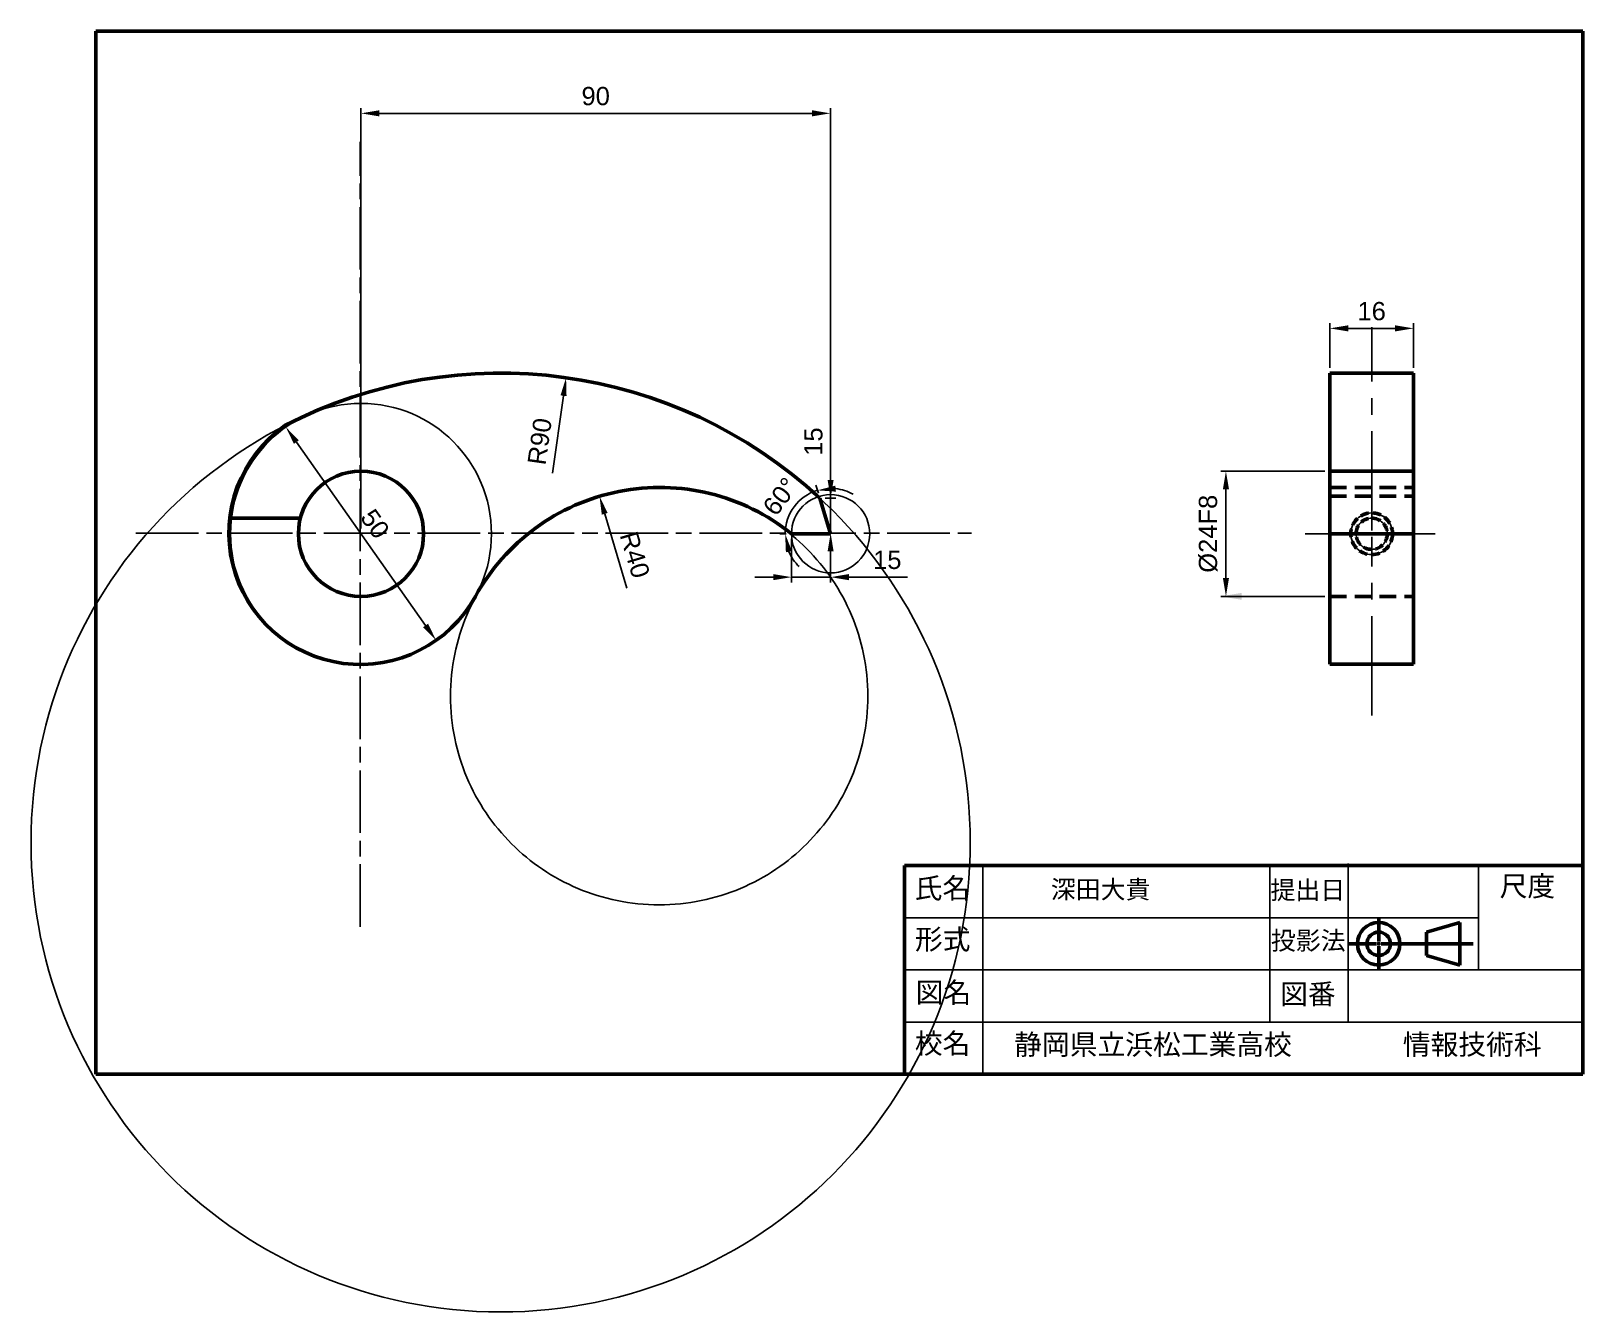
# Model space of a CAD drawing. Header units: millimetres. Extents: x 2438 to 2736, y 1404 to 1649.
import ezdxf
from ezdxf import colors
from ezdxf.entities.mleader import LeaderData, LeaderLine
from ezdxf.math import Vec2, Vec3

# ---------------------------------------------------------------- set-up
doc = ezdxf.new("R2010")
doc.units = ezdxf.units.MM
for name, pattern in [('AM_ISO08W050', [18, 12, -1.5, 3, -1.5]), ('Amconstr', [9999, 9999, 0]), ('CENTER2', [28.575, 19.05, -3.175, 3.175, -3.175]), ('HIDDEN2', [4.7625, 3.175, -1.5875])]:
    doc.linetypes.add(name, pattern=pattern)
doc.layers.get('Defpoints').update_dxf_attribs({"lineweight": 25})
for name, color, linetype, lineweight in [('AM_7', 142, 'AM_ISO08W050', 25), ('AM_CL', 1, 'Amconstr', 25), ('中心線', 5, 'CENTER2', 25), ('太\u3000線', 7, 'Continuous', 50), ('寸法線', 5, 'Continuous', 25), ('構築線', 255, 'Continuous', 25), ('破\u3000線', 7, 'HIDDEN2', 50), ('表題欄', 7, 'Continuous', 50)]:
    doc.layers.add(name, color=color, linetype=linetype, lineweight=lineweight)
doc.styles.get("Standard").update_dxf_attribs({"font": 'arial.ttf'})
doc.dimstyles.new('AM_ISO', dxfattribs={"dimtxt": 3.5, "dimasz": 3.5, "dimexe": 1, "dimexo": 1, "dimgap": 1.5, "dimtad": 1, "dimdsep": 46, "dimtxsty": 'Standard', "dimcen": 0, "dimclrd": 256, "dimclre": 256, "dimclrt": 2, "dimadec": 0, "dimazin": 2, "dimtp": 0.1, "dimtm": 0.1, "dimtfac": 0.71, "dimtdec": 3, "dimtmove": 0, "dimatfit": 3, "dimfxl": 1, "dimlwd": -1, "dimlwe": -1, "dimarcsym": 1})
doc.dimstyles.new('AM_ISO$4', dxfattribs={"dimtxt": 3.5, "dimasz": 3.5, "dimexe": 1, "dimexo": 1, "dimgap": 1.5, "dimtad": 1, "dimdsep": 46, "dimtxsty": 'Standard', "dimcen": 0, "dimclrd": 256, "dimclre": 256, "dimclrt": 2, "dimadec": 0, "dimazin": 2, "dimtp": 0.1, "dimtm": 0.1, "dimtfac": 0.71, "dimtdec": 3, "dimtmove": 0, "dimatfit": 3, "dimfxl": 1, "dimlwd": -1, "dimlwe": -1, "dimarcsym": 1})

# ---------------------------------------------------------------- blocks, each defined once
blk = doc.blocks.new('*U17')
at = {"layer": '太\u3000線', "color": 0, "linetype": 'CENTER2', "transparency": 16777216}
for p, q in [((0, 0.45), (0, 4.99)), ((-5.75, 0), (-0.45, 0)), ((0.45, 0), (18.09, 0)), ((0, -5.01), (0, -0.45))]:
    blk.add_line(p, q, dxfattribs=at)
at = {"layer": '太\u3000線', "color": 0, "linetype": 'Continuous', "transparency": 16777216}
for p, q in [((-0.22, 0), (0.22, 0)), ((0, -0.22), (0, 0.22))]:
    blk.add_line(p, q, dxfattribs=at)
blk = doc.blocks.new('*U19')
at = {"layer": '中心線', "color": 0, "linetype": 'CENTER2', "transparency": 16777216}
for p, q in [((0, 0.6), (0, 39.61)), ((-12.76, 0), (-0.6, 0)), ((0.6, 0), (12.15, 0)), ((0, -34.84), (0, -0.6))]:
    blk.add_line(p, q, dxfattribs=at)
at = {"layer": '中心線', "color": 0, "linetype": 'Continuous', "transparency": 16777216}
for p, q in [((-0.3, 0), (0.3, 0)), ((0, -0.3), (0, 0.3))]:
    blk.add_line(p, q, dxfattribs=at)
blk = doc.blocks.new('*D20')
at = {"layer": 'Defpoints', "color": 0, "transparency": 16777216}
for p in [(2703.31, 1592.19), (2687.31, 1583.62), (2703.31, 1583.62)]:
    blk.add_point(p, dxfattribs=at)
at = {"layer": '寸法線', "linetype": 'ByBlock', "transparency": 16777216}
for p, q in [((2687.31, 1584.62), (2687.31, 1593.19)), ((2690.81, 1592.19), (2699.81, 1592.19)), ((2703.31, 1584.62), (2703.31, 1593.19))]:
    blk.add_line(p, q, dxfattribs=at)
at = {"layer": '寸法線', "transparency": 16777216}
for points in [[(2690.81, 1592.77), (2690.81, 1591.6), (2687.31, 1592.19)], [(2699.81, 1592.77), (2699.81, 1591.6), (2703.31, 1592.19)]]:
    blk.add_solid(points, dxfattribs=at)
at = {"layer": '寸法線', "color": 2, "transparency": 16777216, "insert": (2695.31, 1595.47), "char_height": 3.5, "attachment_point": 5}
blk.add_mtext('16', dxfattribs=at)
blk = doc.blocks.new('*D21')
at = {"layer": 'Defpoints', "color": 0, "transparency": 16777216}
for p in [(2667.38, 1564.81), (2687.31, 1564.81), (2687.31, 1540.81)]:
    blk.add_point(p, dxfattribs=at)
at = {"layer": '寸法線', "linetype": 'ByBlock', "transparency": 16777216}
for p, q in [((2686.31, 1564.81), (2666.38, 1564.81)), ((2667.38, 1544.31), (2667.38, 1561.31)), ((2686.31, 1540.81), (2666.38, 1540.81))]:
    blk.add_line(p, q, dxfattribs=at)
at = {"layer": '寸法線', "transparency": 16777216}
for points in [[(2666.8, 1561.31), (2667.97, 1561.31), (2667.38, 1564.81)], [(2666.8, 1544.31), (2667.97, 1544.31), (2667.38, 1540.81)]]:
    blk.add_solid(points, dxfattribs=at)
at = {"layer": '寸法線', "color": 2, "transparency": 16777216, "insert": (2664, 1552.81), "char_height": 3.5, "attachment_point": 5, "rotation": 90}
blk.add_mtext('%%C24F8', dxfattribs=at)
blk = doc.blocks.new('*D22')
at = {"layer": 'Defpoints', "color": 0, "transparency": 16777216}
for p in [(2591.58, 1633.41), (2501.62, 1552.81), (2591.58, 1552.93)]:
    blk.add_point(p, dxfattribs=at)
at = {"layer": '寸法線', "linetype": 'ByBlock', "transparency": 16777216}
for p, q in [((2501.62, 1553.81), (2501.62, 1634.41)), ((2505.12, 1633.41), (2588.08, 1633.41)), ((2591.58, 1553.93), (2591.58, 1634.41))]:
    blk.add_line(p, q, dxfattribs=at)
at = {"layer": '寸法線', "transparency": 16777216}
for points in [[(2505.12, 1634), (2505.12, 1632.83), (2501.62, 1633.41)], [(2588.08, 1634), (2588.08, 1632.83), (2591.58, 1633.41)]]:
    blk.add_solid(points, dxfattribs=at)
at = {"layer": '寸法線', "color": 2, "transparency": 16777216, "insert": (2546.6, 1636.7), "char_height": 3.5, "attachment_point": 5}
blk.add_mtext('90', dxfattribs=at)
blk = doc.blocks.new('*D23')
at = {"layer": 'Defpoints', "color": 0, "transparency": 16777216}
for p in [(2584.12, 1552.81), (2591.62, 1552.81), (2591.62, 1544.49)]:
    blk.add_point(p, dxfattribs=at)
at = {"layer": '寸法線', "linetype": 'ByBlock', "transparency": 16777216}
for p, q in [((2584.12, 1551.81), (2584.12, 1543.49)), ((2591.62, 1551.81), (2591.62, 1543.49)), ((2580.62, 1544.49), (2577.12, 1544.49)), ((2584.12, 1544.49), (2591.62, 1544.49)), ((2595.12, 1544.49), (2606.33, 1544.49))]:
    blk.add_line(p, q, dxfattribs=at)
at = {"layer": '寸法線', "transparency": 16777216}
for points in [[(2580.62, 1545.08), (2580.62, 1543.91), (2584.12, 1544.49)], [(2595.12, 1545.08), (2595.12, 1543.91), (2591.62, 1544.49)]]:
    blk.add_solid(points, dxfattribs=at)
at = {"layer": '寸法線', "color": 2, "transparency": 16777216, "insert": (2602.48, 1547.78), "char_height": 3.5, "attachment_point": 5}
blk.add_mtext('15', dxfattribs=at)
blk = doc.blocks.new('*D24')
at = {"layer": 'Defpoints', "color": 0, "transparency": 16777216}
for p in [(2589.56, 1559.63), (2591.62, 1559.63), (2591.62, 1552.93)]:
    blk.add_point(p, dxfattribs=at)
at = {"layer": '寸法線', "linetype": 'ByBlock', "transparency": 16777216}
for p, q in [((2591.62, 1563.13), (2591.62, 1574.34)), ((2590.56, 1559.63), (2592.62, 1559.63)), ((2591.62, 1552.93), (2591.62, 1559.63)), ((2591.62, 1549.43), (2591.62, 1545.93))]:
    blk.add_line(p, q, dxfattribs=at)
at = {"layer": '寸法線', "transparency": 16777216}
for points in [[(2591.04, 1563.13), (2592.2, 1563.13), (2591.62, 1559.63)], [(2591.04, 1549.43), (2592.2, 1549.43), (2591.62, 1552.93)]]:
    blk.add_solid(points, dxfattribs=at)
at = {"layer": '寸法線', "color": 2, "transparency": 16777216, "insert": (2588.33, 1570.48), "char_height": 3.5, "attachment_point": 5, "rotation": 90}
blk.add_mtext('15', dxfattribs=at)
blk = doc.blocks.new('*D25')
at = {"layer": 'Defpoints', "color": 0, "transparency": 16777216}
for p in [(2487.22, 1573.25), (2516.02, 1532.37), (2516.02, 1532.37)]:
    blk.add_point(p, dxfattribs=at)
at = {"layer": '寸法線', "linetype": 'ByBlock', "transparency": 16777216}
blk.add_line((2489.24, 1570.38), (2514.01, 1535.24), dxfattribs=at)
at = {"layer": '寸法線', "transparency": 16777216}
for points in [[(2489.71, 1570.72), (2488.76, 1570.05), (2487.22, 1573.25)], [(2514.48, 1535.57), (2513.53, 1534.9), (2516.02, 1532.37)]]:
    blk.add_solid(points, dxfattribs=at)
at = {"layer": '寸法線', "color": 2, "transparency": 16777216, "insert": (2504.31, 1554.7), "char_height": 3.5, "attachment_point": 5, "rotation": 305.1723}
blk.add_mtext('50', dxfattribs=at)
blk = doc.blocks.new('*D26')
at = {"layer": 'Defpoints', "color": 0, "transparency": 16777216}
for p in [(2585.88, 1559.36), (2589.56, 1559.63), (2584.12, 1552.81), (2591.62, 1552.81), (2591.62, 1552.81)]:
    blk.add_point(p, dxfattribs=at)
at = {"layer": '寸法線', "linetype": 'ByBlock', "transparency": 16777216}
for p, q in [((2589.27, 1560.58), (2588.81, 1562.1)), ((2583.12, 1552.81), (2581.91, 1552.81))]:
    blk.add_line(p, q, dxfattribs=at)
for start, end in [(60.4487, 83.6376), (106.8264, 180), (203.1889, 226.3777)]:
    blk.add_arc((2591.62, 1552.81), 8.71, start, end, dxfattribs=at)
at = {"layer": '寸法線', "transparency": 16777216}
for points in [[(2592.64, 1560.88), (2592.53, 1562.04), (2589.1, 1561.14)], [(2583.05, 1549.26), (2584.19, 1549.5), (2582.91, 1552.81)]]:
    blk.add_solid(points, dxfattribs=at)
at = {"layer": '寸法線', "color": 2, "transparency": 16777216, "insert": (2581.99, 1559.96), "char_height": 3.5, "attachment_point": 5, "rotation": 53.4132}
blk.add_mtext('60%%D', dxfattribs=at)
blk = doc.blocks.new('*D27')
at = {"layer": 'Defpoints', "color": 0, "transparency": 16777216}
for p in [(2547.33, 1559.99), (2558.76, 1521.66)]:
    blk.add_point(p, dxfattribs=at)
at = {"layer": '寸法線', "linetype": 'ByBlock', "transparency": 16777216}
blk.add_line((2552.57, 1542.4), (2548.33, 1556.64), dxfattribs=at)
at = {"layer": '寸法線', "transparency": 16777216}
blk.add_solid([(2548.89, 1556.8), (2547.77, 1556.47), (2547.33, 1559.99)], dxfattribs=at)
at = {"layer": '寸法線', "color": 2, "transparency": 16777216, "insert": (2554.1, 1548.78), "char_height": 3.5, "attachment_point": 5, "rotation": 286.6122}
blk.add_mtext('R40', dxfattribs=at)
blk = doc.blocks.new('*D28')
at = {"layer": 'Defpoints', "color": 0, "transparency": 16777216}
for p in [(2540.92, 1582.74), (2528.38, 1493.62)]:
    blk.add_point(p, dxfattribs=at)
at = {"layer": '寸法線', "linetype": 'ByBlock', "transparency": 16777216}
blk.add_line((2538.35, 1564.43), (2540.43, 1579.27), dxfattribs=at)
at = {"layer": '寸法線', "transparency": 16777216}
blk.add_solid([(2539.86, 1579.35), (2541.01, 1579.19), (2540.92, 1582.74)], dxfattribs=at)
at = {"layer": '寸法線', "color": 2, "transparency": 16777216, "insert": (2535.88, 1570.51), "char_height": 3.5, "attachment_point": 5, "rotation": 81.9928}
blk.add_mtext('R90', dxfattribs=at)

msp = doc.modelspace()

# ---------------------------------------------------------------- linework, layer by layer
at = {"layer": 'AM_7'}
for p, q in [((2501.483, 1477.452), (2501.483, 1627.964)), ((2458.48, 1552.934), (2618.617, 1552.934))]:
    msp.add_line(p, q, dxfattribs=at)
at = {"layer": 'AM_CL'}
for centre, radius in [((2528.384, 1493.615), 90), ((2501.621, 1552.81), 25), ((2501.621, 1552.81), 12), ((2558.763, 1521.659), 40), ((2591.621, 1552.81), 7.5), ((2695.314, 1552.81), 4), ((2695.314, 1552.81), 3)]:
    msp.add_circle(centre, radius, dxfattribs=at)
at = {"layer": '太\u3000線'}
for p, q in [((2450.804, 1649.191), (2735.804, 1649.191)), ((2450.804, 1649.191), (2450.804, 1449.191)), ((2735.804, 1649.191), (2735.804, 1449.191)), ((2687.314, 1583.615), (2703.314, 1583.615)), ((2687.314, 1527.81), (2687.314, 1583.615)), ((2703.314, 1583.615), (2703.314, 1527.81)), ((2687.314, 1564.81), (2703.314, 1564.81)), ((2591.621, 1552.81), (2589.56, 1559.628)), ((2584.121, 1552.81), (2591.621, 1552.81)), ((2687.314, 1552.81), (2703.314, 1552.81)), ((2703.314, 1527.81), (2687.314, 1527.81)), ((2705.836, 1476.444), (2712.232, 1478.275)), ((2712.232, 1478.275), (2712.232, 1470.119)), ((2705.836, 1471.95), (2705.836, 1476.444)), ((2712.232, 1470.119), (2705.836, 1471.95)), ((2450.804, 1449.191), (2735.804, 1449.191))]:
    msp.add_line(p, q, dxfattribs=at)
for centre, radius in [((2501.621, 1552.81), 12), ((2696.659, 1474.197), 4.078), ((2696.659, 1474.197), 2.247)]:
    msp.add_circle(centre, radius, dxfattribs=at)
for centre, radius, start, end in [((2528.384, 1493.615), 90, 47.17786, 117.36769), ((2501.483, 1552.934), 25.181, 125.07653, 331.21879), ((2558.884, 1521.339), 40.341, 51.27277, 151.14026)]:
    msp.add_arc(centre, radius, start, end, dxfattribs=at)
at = {"layer": '寸法線', "color": 5, "lineweight": 25}
msp.add_line((2735.804, 1449.191), (2735.804, 1449.191), dxfattribs=at)
at = {"layer": '構築線'}
for p, q in [((2712.232, 1478.275), (2705.836, 1476.444)), ((2712.232, 1470.119), (2712.232, 1478.275)), ((2705.836, 1476.444), (2705.836, 1471.95)), ((2705.836, 1471.95), (2712.232, 1470.119))]:
    msp.add_line(p, q, dxfattribs=at)
for radius in [4.078, 2.247]:
    msp.add_circle((2696.659, 1474.197), radius, dxfattribs=at)
at = {"layer": '破\u3000線'}
for p, q in [((2687.314, 1561.658), (2703.314, 1561.658)), ((2687.314, 1559.989), (2703.314, 1559.989)), ((2687.314, 1540.81), (2703.314, 1540.81))]:
    msp.add_line(p, q, dxfattribs=at)
at = {"layer": '破\u3000線', "linetype": 'ByBlock'}
msp.add_line((2476.466, 1555.81), (2490.002, 1555.81), dxfattribs=at)
at = {"layer": '破\u3000線', "ltscale": 0.5}
for radius in [4, 3]:
    msp.add_circle((2695.314, 1552.81), radius, dxfattribs=at)
at = {"layer": '表題欄', "lineweight": 50}
for p, q in [((2605.804, 1489.191), (2735.804, 1489.191)), ((2605.804, 1489.191), (2605.804, 1449.191)), ((2735.804, 1489.191), (2735.804, 1489.191))]:
    msp.add_line(p, q, dxfattribs=at)
at = {"layer": '表題欄', "color": 5, "lineweight": 25}
for p, q in [((2620.804, 1489.191), (2620.804, 1449.191)), ((2675.804, 1459.191), (2675.804, 1489.191)), ((2690.805, 1479.226), (2690.805, 1489.583)), ((2715.804, 1489.191), (2715.804, 1469.191)), ((2605.804, 1479.191), (2715.804, 1479.191)), ((2715.804, 1479.191), (2605.804, 1479.191)), ((2690.805, 1469.165), (2690.805, 1479.226)), ((2605.804, 1469.191), (2735.804, 1469.191)), ((2690.804, 1459.191), (2690.804, 1469.191)), ((2605.804, 1459.191), (2735.804, 1459.191)), ((2605.804, 1459.191), (2735.804, 1459.191))]:
    msp.add_line(p, q, dxfattribs=at)

# ---------------------------------------------------------------- block references
at = {"layer": '中心線', "linetype": 'CENTER2'}
msp.add_blockref('*U19', (2695.314, 1552.81), dxfattribs=at)
at = {"layer": '太\u3000線', "linetype": 'CENTER2'}
msp.add_blockref('*U17', (2696.659, 1474.197), dxfattribs=at)

# ---------------------------------------------------------------- texts
at = {"layer": '構築線', "insert": (2633.82, 1486.381), "char_height": 3.5, "attachment_point": 1}
msp.add_mtext_dynamic_manual_height_columns('{\\fArial Unicode MS|b0|i0|c134|p0;深田\\fArial Unicode MS|b0|i0|c128|p0;大貴}', width=90.0898, gutter_width=17.5, heights=[0], dxfattribs=at)
at = {"layer": '表題欄', "lineweight": 50, "attachment_point": 1}
for s, insert, char_height, width in [('{\\fＭＳ Ｐゴシック|b0|i0|c128|p2;氏名}', (2607.721, 1486.816), 3.9, 14.5173), ('{\\fＭＳ Ｐゴシック|b0|i0|c128|p2;尺度}', (2719.839, 1487.216), 3.9, 15.9987), ('{\\fＭＳ Ｐゴシック|b0|i0|c128|p2;提出日}', (2675.919, 1486.252), 3.5, 14.6241), ('{\\fＭＳ Ｐゴシック|b0|i0|c128|p2;形式}', (2607.772, 1477.02), 3.9, 14.5173), ('{\\fＭＳ Ｐゴシック|b0|i0|c128|p2;投影法}', (2675.991, 1476.563), 3.5, 15.1099), ('{\\fＭＳ Ｐゴシック|b0|i0|c128|p2;図名}', (2607.93, 1466.814), 3.9, 14.08791), ('{\\fＭＳ Ｐゴシック|b0|i0|c128|p2;図番}', (2677.769, 1466.518), 3.9, 15.4062), ('{\\fＭＳ Ｐゴシック|b0|i0|c128|p2;校名}', (2607.765, 1457.055), 3.9, 14.9068), ('{\\fMS PGothic|b0|i0|c128|p2;静岡県立浜松工業高校\u3000\u3000\u3000\u3000情報技術科}', (2626.81, 1456.845), 3.9, 114.3611)]:
    msp.add_mtext(s, dxfattribs=dict(at, insert=insert, char_height=char_height, width=width))

# ---------------------------------------------------------------- dimensions: what is measured, and where the dimension line sits
at = {"layer": '寸法線'}
for base, p1, p2, text, picture, middle in [((2591.584, 1633.414), (2501.621, 1552.81), (2591.584, 1552.934), '90', '*D22', (2546.603, 1636.701)), ((2591.621, 1544.495), (2584.121, 1552.81), (2591.621, 1552.81), '15', '*D23', (2602.477, 1547.782))]:
    dim = msp.add_linear_dim(base=base, p1=p1, p2=p2, text=text, dimstyle='AM_ISO', dxfattribs=at)
    dim.commit()
    dim.dimension.update_dxf_attribs({"geometry": picture, "text_midpoint": middle})
dim = msp.add_linear_dim(base=(2703.314, 1592.185), p1=(2687.314, 1583.615), p2=(2703.314, 1583.615), dimstyle='AM_ISO', dxfattribs=at)
dim.commit()
dim.dimension.update_dxf_attribs({"geometry": '*D20', "text_midpoint": (2695.314, 1595.472)})
for center, mpoint, picture, middle in [((2528.384, 1493.615), (2540.921, 1582.738), '*D28', (2539.137, 1570.053)), ((2558.763, 1521.659), (2547.327, 1559.989), '*D27', (2550.951, 1547.842))]:
    dim = msp.add_radius_dim(center=center, mpoint=mpoint, dimstyle='AM_ISO$4', dxfattribs=at)
    dim.commit()
    dim.dimension.update_dxf_attribs({"geometry": picture, "text_midpoint": middle, "dimtype": 164})
for base, p1, p2, text, picture, middle in [((2591.621, 1559.628), (2591.621, 1552.934), (2589.56, 1559.628), '15', '*D24', (2588.334, 1570.483)), ((2667.384, 1564.81), (2687.314, 1540.81), (2687.314, 1564.81), '%%C<>F8', '*D21', (2663.999, 1552.81))]:
    dim = msp.add_linear_dim(base=base, p1=p1, p2=p2, angle=90, text=text, dimstyle='AM_ISO', dxfattribs=at)
    dim.commit()
    dim.dimension.update_dxf_attribs({"geometry": picture, "text_midpoint": middle})
dim = msp.add_aligned_dim(p1=(2487.22, 1573.246), p2=(2516.022, 1532.375), distance=0, dimstyle='AM_ISO', dxfattribs=at)
dim.commit()
dim.dimension.update_dxf_attribs({"geometry": '*D25', "text_midpoint": (2504.308, 1554.704)})
dim = msp.add_angular_dim_2l(base=(2585.884, 1559.36), line1=((2591.621, 1552.81), (2589.56, 1559.628)), line2=((2584.121, 1552.81), (2591.621, 1552.81)), text='60%%D', dimstyle='AM_ISO', dxfattribs=at)
dim.commit()
dim.dimension.update_dxf_attribs({"geometry": '*D26', "text_midpoint": (2581.991, 1559.959)})

# ---------------------------------------------------------------- leaders
at = {"layer": '寸法線', "linetype": 'ByBlock'}
ml = msp.add_multileader_mtext('Standard', dxfattribs=at)
ml.set_content('', color=256)
ml.set_leader_properties()
ml.build(insert=Vec2(0, 0))
ml.multileader.update_dxf_attribs({"text_right_attachment_type": 6, "dogleg_length": 0.36})
ctx = ml.context
ctx.base_point, ctx.plane_origin = Vec3(2670.752, 1540.81), Vec3(2666.384, 1540.81)
ctx.right_attachment = 6
notes = []
notes.append((ctx, [(0, (1, 1, 0), (2670.392, 1540.81), (1, 0), 0.36, [(0, [(2666.384, 1540.81)], 0, [])])]))
ctx.mtext.insert, ctx.mtext.flow_direction = Vec3(2672.752, 1542.81), 5
for ctx, leaders in notes:
    for number, flags, end, landing, length, lines in leaders:
        leader = LeaderData()
        leader.index, (leader.has_last_leader_line, leader.has_dogleg_vector, leader.attachment_direction) = number, flags
        leader.last_leader_point, leader.dogleg_vector, leader.dogleg_length = Vec3(end), Vec3(landing), length
        for number, points, colour, breaks in lines:
            line = LeaderLine()
            line.index, line.vertices, line.color, line.breaks = number, Vec3.list(points), colors.encode_raw_color(colour), breaks
            leader.lines.append(line)
        ctx.leaders.append(leader)

doc.saveas('drawing.dxf')
